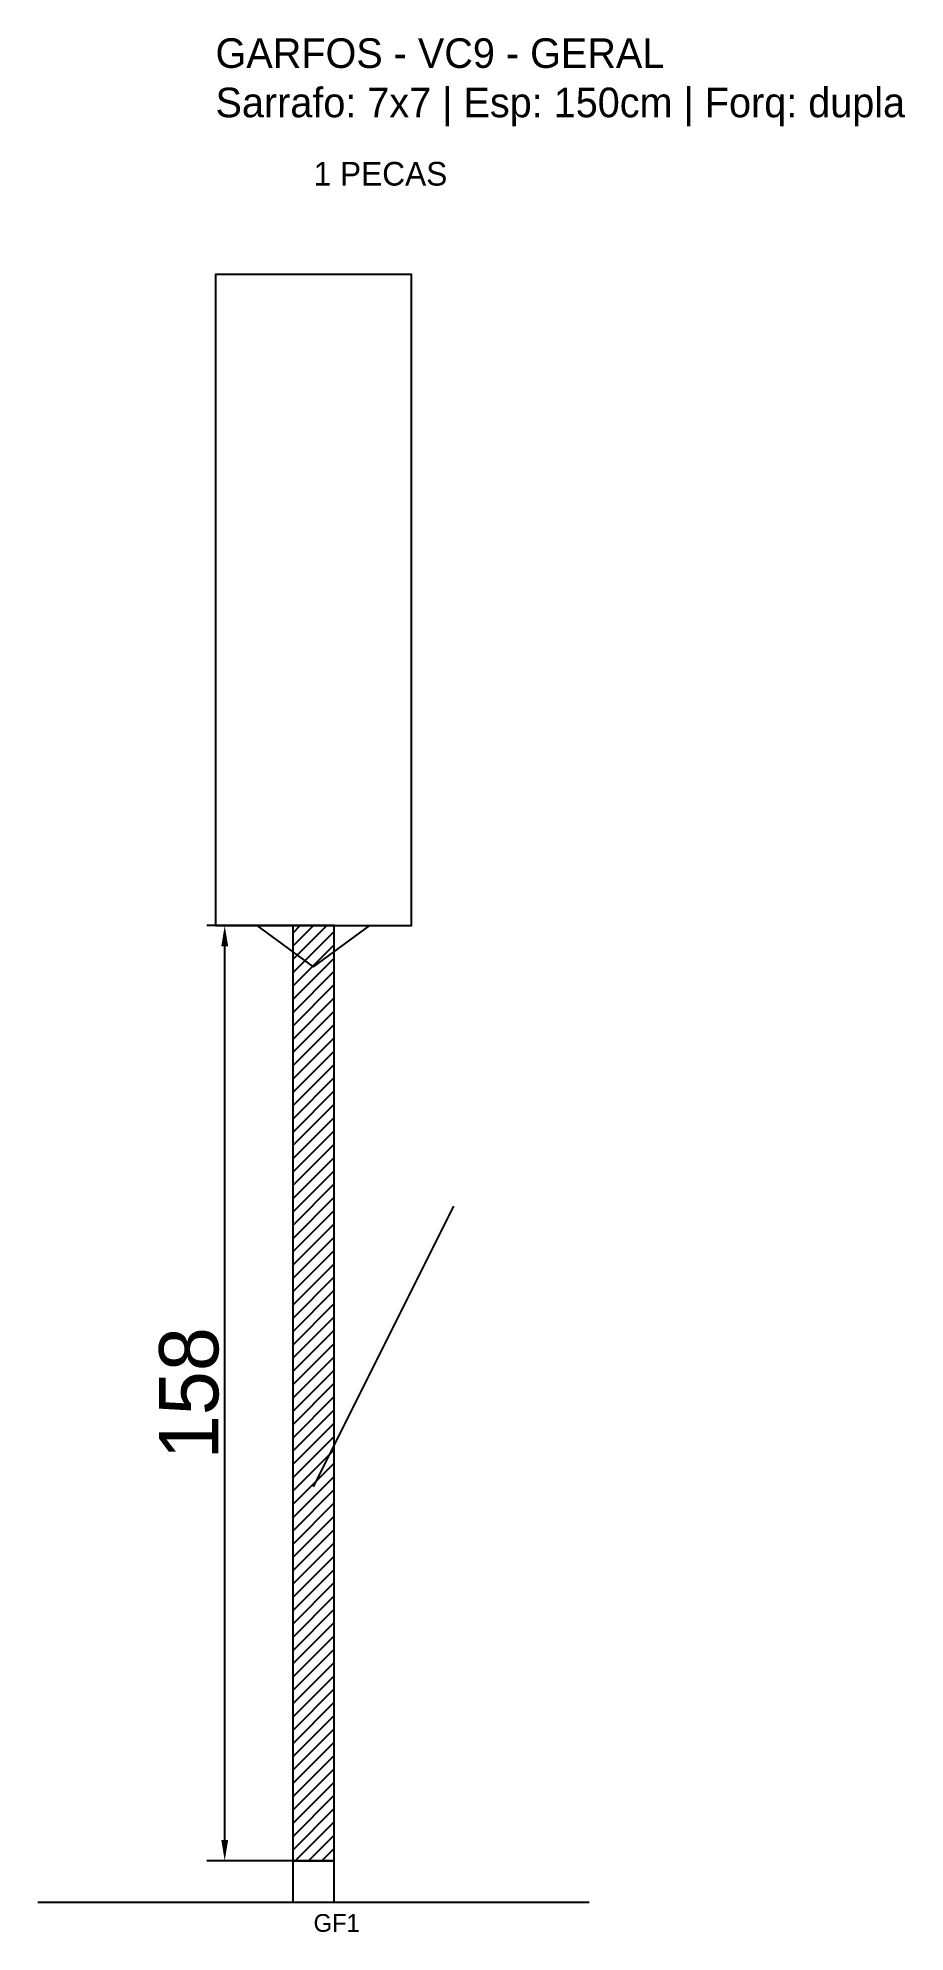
# Model space of a CAD drawing. Header units: metres. Extents: x -30 to 116, y -12 to 308.
import ezdxf

# ---------------------------------------------------------------- set-up
doc = ezdxf.new("R2010")
doc.units = ezdxf.units.M
for name, color, linetype in [('BARRA_ANCORAGEM', 1, 'Continuous'), ('COTA', 241, 'Continuous'), ('GARFOS OK', 3, 'Continuous'), ('NOME DA VIGA', 6, 'Continuous'), ('SARR_7x7', 40, 'Continuous'), ('VIGAS', 3, 'Continuous')]:
    doc.layers.add(name, color=color, linetype=linetype)
doc.dimstyles.new('EZ DXF', dxfattribs={"dimtxt": 10, "dimasz": 3.5, "dimexe": 3, "dimexo": 1.5, "dimgap": 1, "dimtad": 1, "dimdec": 1, "dimdsep": 46, "dimcen": 2.5, "dimazin": 3, "dimtfac": 1, "dimtmove": 0, "dimatfit": 3})

msp = doc.modelspace()

# ---------------------------------------------------------------- hatches: boundary and pattern name
at = {"layer": 'COTA'}
h = msp.add_hatch(dxfattribs=at)
h.set_pattern_fill('ANSI31', scale=0.5)
h.paths.add_polyline_path([(13.05, 0), (20.05, 0), (20.05, 158), (13.05, 158)])

# ---------------------------------------------------------------- linework, layer by layer
at = {"layer": 'BARRA_ANCORAGEM'}
msp.add_line((16.55, 63.2), (40.25, 110.6), dxfattribs=at)
at = {"layer": 'GARFOS OK'}
for p, q in [((16.55, 151), (7.05, 158)), ((7.05, 158), (26.05, 158)), ((16.55, 151), (26.05, 158))]:
    msp.add_line(p, q, dxfattribs=at)
at = {"layer": 'GARFOS OK', "linetype": 'CONTINUOUS'}
msp.add_line((-30, -7), (63.09, -7), dxfattribs=at)
at = {"layer": 'GARFOS OK'}
msp.add_lwpolyline([(13.05, 0), (20.05, 0), (20.05, 158), (13.05, 158), (13.05, 0)], dxfattribs=at)
at = {"layer": 'SARR_7x7'}
msp.add_lwpolyline([(13.05, -7), (20.05, -7), (20.05, 0), (13.05, 0), (13.05, -7)], dxfattribs=at)
at = {"layer": 'VIGAS'}
msp.add_lwpolyline([(0, 158), (33.09, 158), (33.09, 268), (0, 268), (0, 158)], dxfattribs=at)

# ---------------------------------------------------------------- texts
at = {"layer": 'NOME DA VIGA'}
for s, height, p in [('1 PECAS', 4, (16.55, 283)), ('GF1', 3, (16.55, -12))]:
    msp.add_text(s, height=height, dxfattribs=at).set_placement(p)
at = {"layer": 'NOME DA VIGA', "insert": (0, 293), "char_height": 5, "attachment_point": 7}
msp.add_mtext('GARFOS - VC9 - GERAL\\PSarrafo: 7x7 | Esp: 150cm | Forq: dupla', dxfattribs=at)

# ---------------------------------------------------------------- dimensions: what is measured, and where the dimension line sits
at = {"layer": 'COTA'}
msp.add_linear_dim(base=(1.55, 0), p1=(16.55, 0), p2=(16.55, 158), angle=90, dimstyle='EZ DXF', dxfattribs=at).render()

doc.saveas('drawing.dxf')
